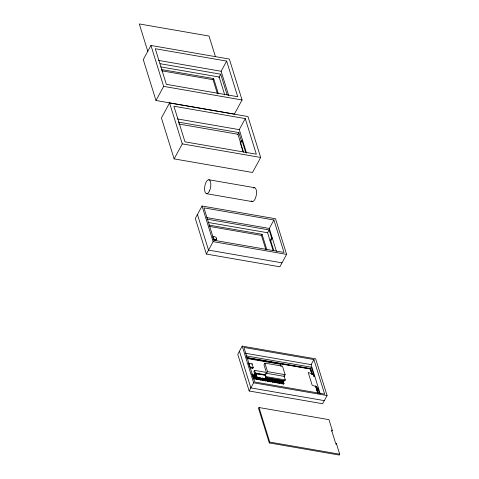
<?xml version="1.0" encoding="UTF-8"?>
<svg xmlns="http://www.w3.org/2000/svg" width="479" height="479" viewBox="0 0 479 479"><rect width="100%" height="100%" fill="white"/><g stroke="black" fill="none" stroke-linecap="round" stroke-linejoin="round"><path stroke-width="0.72" d="M318.301 389.05C317.625 386.571 314.224 386.068 312.152 385.176L308.195 372.434C309.919 373.237 314.817 374.129 314.044 376.638M150.945 45.463L143.275 59.582L155.992 100.506L234.387 114.092L242.057 99.973L229.339 59.049L150.945 45.463L163.662 86.382L155.992 100.506M169.566 102.961L161.417 117.966L174.134 158.89L252.535 172.476L260.678 157.471L247.966 116.547L169.566 102.961L182.283 143.886L174.134 158.89M217.436 93.794L213.059 79.712L213.676 78.58L161.453 69.533M228.657 95.477L221.13 71.257L226.651 61.09L155.286 48.726L166.351 84.34L237.716 96.71L226.651 61.09M218.873 77.586L220.711 74.197L160.082 63.695M246.577 153.154L239.272 129.647L245.272 118.594L173.907 106.224L184.978 141.838L256.337 154.208L245.272 118.594M237.626 134.844L238.853 132.587L178.23 122.079M202.048 206.018L195.3 218.442L206.371 254.062L279.844 266.791L286.592 254.367L275.527 218.753L202.048 206.018L213.119 241.632L206.371 254.062M240.111 142.832L241.338 140.575L238.853 132.587M240.506 143.52L242.039 140.694L241.338 140.575M213.155 239.674L214.652 240.476L215.173 239.518L216.694 239.057L216.215 237.524L214.221 236.452L212.7 236.913M216.694 239.057L216.167 240.015L214.652 240.476M265.827 249.511L261.45 235.434L262.067 234.303L209.107 225.124M276.407 251.301L269.312 228.453L273.91 219.981L203.952 207.856L214.029 240.284L283.987 252.409L273.91 219.981M273.09 250.511L267.569 232.746L269.102 229.92L207.012 219.16M269.102 229.92L271.581 237.907L270.048 240.733L270.755 240.853L273.79 250.631M270.755 240.853L272.288 238.033L271.581 237.907M242.212 346.131L237.764 354.322L249.164 390.996L322.636 403.731L327.085 395.54L315.685 358.867L242.212 346.131L253.613 382.811L249.164 390.996M251.78 364.363L252.086 363.795L248.571 363.19L249.727 366.902L253.241 367.513L252.936 368.076A0.784 0.323 -80.2 0 1 252.463 368.111L250.355 367.746M265.282 375.973L265.899 374.841L265.073 372.189L254.529 370.363L253.912 371.488L254.738 374.147L256.145 374.386M252.966 376.255L253.277 375.692L252.571 375.572L253.397 378.224L253.092 378.787M254.738 374.147L255.349 373.015L254.529 370.363M255.654 373.351L256.894 377.332L266.348 379.224L256.768 377.56L255.529 373.584L265.234 375.009L267.15 381.224L267.857 381.35L268.162 380.781L267.336 378.129L266.635 378.009L266.33 378.572L283.646 381.571L284.263 380.446M254.331 375.871L254.026 376.44L254.846 379.093L255.552 379.212L255.858 378.649L255.032 375.997L254.331 375.871L255.157 378.53L254.846 379.093M254.726 376.56L255.032 375.997M253.792 378.913L254.098 378.344L253.277 375.692M256.085 376.177L255.78 376.745L256.606 379.398L257.307 379.518L257.618 378.955L256.792 376.302L256.085 376.177L256.912 378.835L256.606 379.398M256.792 376.302L256.487 376.865L253.331 376.32M264.905 363.142L263.983 364.836L266.623 373.327L284.203 376.374L285.125 374.68L282.484 366.184L264.905 363.142L267.545 371.632L266.623 373.327M258.959 377.931L259.373 379.26L259.067 379.823L258.361 379.703L258.672 379.134L258.259 377.811M260.72 378.236L261.133 379.566L260.821 380.128L260.121 380.009L260.426 379.44L259.81 377.452M262.27 377.877L262.887 379.871L262.582 380.434L261.881 380.314L262.187 379.745L261.774 378.422M266.348 379.224L265.234 375.009M264.234 378.847L264.647 380.17L264.342 380.739L263.636 380.613L263.941 380.051L263.534 378.721M265.582 377.823L266.402 380.476L266.096 381.044L265.396 380.919L265.701 380.356L265.085 378.368M267.336 378.129L267.031 378.691L267.857 381.35M268.39 378.314L268.084 378.877L268.911 381.529L269.611 381.649L269.922 381.086L269.096 378.434L268.39 378.314L269.216 380.967L268.911 381.529M267.15 381.224L267.462 380.661L266.635 378.009M268.791 378.997L269.096 378.434M270.15 378.614L269.845 379.182L270.665 381.835L271.371 381.955L271.677 381.392L270.851 378.739L270.15 378.614L270.976 381.272L270.665 381.835M270.545 379.302L270.851 378.739M271.91 378.919L271.599 379.488L272.425 382.14L273.126 382.26L273.437 381.697L272.611 379.045L271.91 378.919L272.731 381.571L272.425 382.14M272.611 379.045L272.306 379.608L273.126 382.26M273.665 379.224L273.359 379.787L274.186 382.446L274.886 382.565L275.191 382.002L274.371 379.344L273.665 379.224L274.491 381.877L274.186 382.446M332.27 430.292L328.965 419.646L259.007 407.527L258.546 408.371L269.282 442.925L339.24 455.05L339.701 454.2L336.396 443.56L335.689 443.44L331.57 430.172L332.27 430.292L331.809 431.136M274.06 379.913L274.371 379.344M275.425 379.53L275.114 380.092L275.94 382.751L276.646 382.871L276.952 382.308L276.126 379.649L275.425 379.53L276.245 382.182L275.94 382.751M275.82 380.218L276.126 379.649M277.179 379.835L276.874 380.398L277.7 383.05L278.401 383.176L278.706 382.607L277.886 379.955L277.179 379.835L278.006 382.487L277.7 383.05M277.575 380.524L277.886 379.955M278.94 380.14L278.634 380.703L279.455 383.356L280.161 383.481L280.466 382.913L279.64 380.26L278.94 380.14L279.766 382.793L279.455 383.356M279.335 380.823L279.64 380.26M280.694 380.446L280.389 381.009L281.215 383.661L281.915 383.787L282.227 383.218L281.401 380.566L280.694 380.446L281.52 383.098L281.215 383.661M281.095 381.128L281.401 380.566M282.454 380.751L282.149 381.314L282.969 383.966L283.676 384.086L283.981 383.523L283.155 380.871L282.454 380.751L283.281 383.404L282.969 383.966M282.849 381.434L283.155 380.871M283.987 375.68L285.31 379.943L284.855 380.793L265.366 377.416M320.134 393.558L311.146 364.645L313.907 359.561L243.949 347.437L254.684 381.991L324.648 394.115L313.907 359.561M269.282 442.925L269.743 442.081L259.007 407.527M312.009 374.638L310.242 368.95L310.488 368.501L247.098 357.514M312.122 374.578L310.35 368.872L311.272 367.177L246.26 355.909M313.841 376.416L314.458 375.285L313.751 375.165L311.272 367.177M316.954 390.128L317.876 388.433L318.577 388.553M335.935 444.41L336.396 443.56M317.733 389.457L316.996 389.439M158.591 60.42L221.13 71.257M160.74 66.898L219.178 77.023L224.717 94.86M161.579 70.79L213.059 79.712M163.662 86.382L242.057 99.973M177.469 118.936L239.272 129.647M178.769 124.025L237.937 134.282L243.476 152.112M182.283 143.886L260.678 157.471M208.82 179.757L254.523 187.678M206.593 193.702L252.295 201.617M206.653 217.592L269.312 228.453M208.401 222.49L267.569 232.746M209.233 226.381L261.45 235.434M213.119 241.632L286.592 254.367M281.993 262.839L208.515 250.104L197.45 214.49M245.607 353.286L311.146 364.645M246.799 357.855L310.35 368.872M246.853 357.969L310.242 368.95M247.248 358.555L280.454 364.309L281.113 366.441M250.122 367.591L252.936 368.076M267.545 371.632L285.125 374.68M255.349 373.015L265.899 374.841M255.529 373.584L265.109 375.243M251.385 374.069L256.439 374.943M265.821 376.566L285.31 379.943M252.373 375.165L256.702 375.913M253.397 378.224L254.098 378.344M255.157 378.53L255.858 378.649M256.912 378.835L257.618 378.955M258.672 379.134L259.373 379.26M260.426 379.44L261.133 379.566M262.187 379.745L262.887 379.871M263.941 380.051L264.647 380.17M265.701 380.356L266.402 380.476M267.462 380.661L268.162 380.781M269.216 380.967L269.922 381.086M270.976 381.272L271.677 381.392M272.731 381.571L273.437 381.697M274.491 381.877L275.191 382.002M276.245 382.182L276.952 382.308M278.006 382.487L278.706 382.607M279.766 382.793L280.466 382.913M281.52 383.098L282.227 383.218M283.281 383.404L283.981 383.523M253.613 382.811L327.085 395.54M324.325 400.624L250.852 387.894L239.452 351.215M269.743 442.081L339.701 454.2M215.173 239.518L213.173 238.446L212.856 237.422M242.039 140.694L245.727 152.567M215.364 56.456L209.018 36.033L139.299 23.95L147.831 51.415M220.711 74.197L227.142 94.884M317.876 388.433L319.529 393.762M310.488 368.501L312.254 374.189M316.002 386.254L317.996 392.666M240.721 144.221L242.895 151.202M315.667 385.99L317.888 393.121M315.541 386.008L317.751 393.115M213.676 78.58L218.268 93.369M262.067 234.303L266.875 249.793M283.263 382.763L283.676 384.086M277.988 381.847L278.401 383.176M264.773 378.931L265.396 380.919M262.809 377.961L263.636 380.613M262.169 379.105L262.582 380.434M261.259 378.32L261.881 380.314M259.504 378.015L260.121 380.009M257.54 377.051L258.361 379.703M256.894 378.194L257.307 379.518M252.086 363.795L253.241 367.513M253.427 188.019A7.059 2.934 -80.2 0 1 256.295 195.181A7.059 2.934 -80.2 0 1 251.182 200.875M209.509 190.87A7.059 2.934 -80.2 0 0 209.03 179.799A7.059 2.934 -80.2 0 0 204.587 189.522A7.059 2.934 -80.2 0 0 209.509 190.87"/></g></svg>
